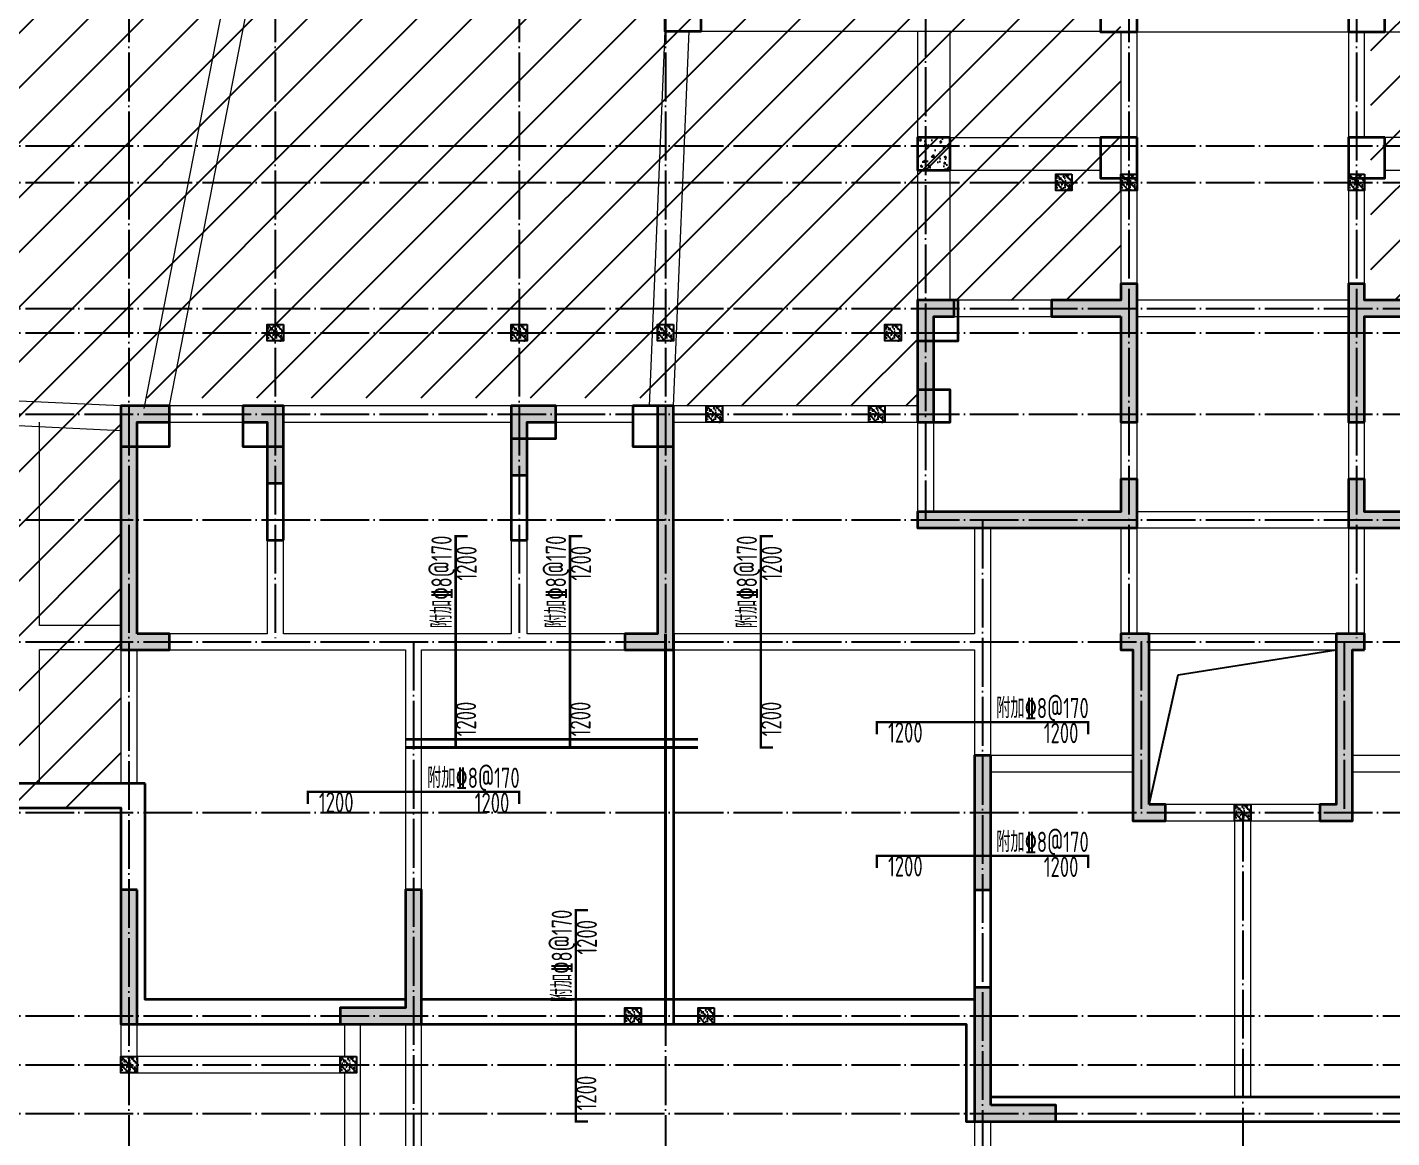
# Model space of a CAD drawing. Extents: x 393367 to 3005760, y 4998 to 826018.
# Drawn here: x 2491561 to 2508343, y 564179 to 577834 of the extents above; entities that cross this region are included whole.
import ezdxf
from ezdxf.enums import TextEntityAlignment as Align

# ---------------------------------------------------------------- set-up
doc = ezdxf.new("R2010")
doc.units = 0
doc.header["$LTSCALE"] = 1000
for name, pattern in [('DASH', [0.35, 0.25, -0.1]), ('DOTE', [2.42, 2, -0.2, 0.02, -0.2]), ('虚线', [500, 300, -200])]:
    doc.linetypes.add(name, pattern=pattern)
for name, color, linetype in [('BEAM_CONT', 4, 'CONTINUOUS'), ('COLU', 7, 'CONTINUOUS'), ('COLU_HATCH', 251, 'CONTINUOUS'), ('DOTE', 8, 'DOTE'), ('S-填充', 251, 'CONTINUOUS'), ('S-板负筋', 13, 'CONTINUOUS'), ('S-板负筋文字', 4, 'CONTINUOUS'), ('S-板负筋标注', 7, 'CONTINUOUS'), ('S-构造柱', 212, 'CONTINUOUS'), ('S-洞口边线', 7, 'CONTINUOUS'), ('S-砼墙', 150, 'CONTINUOUS'), ('S-砼墙填充', 251, 'CONTINUOUS'), ('板面附加钢筋', 4, 'CONTINUOUS')]:
    doc.layers.add(name, color=color, linetype=linetype)
doc.layers.add('砼梁虚线', color=4, linetype='虚线', lineweight=18)
doc.styles.add('TSSD_Rein', font='Tssdeng.shx', dxfattribs={"width": 0.7, "bigfont": 'hztxt.shx'})
pattern_1 = [(320, (2338521.21, 3843650.44), (-9.4128202, -107.5890274), [11.25, -123.75]), (265, (2338521.21, 3843650.44), (112.82882, 20.8127), [9, -99]), (10.4514, (2338520.42, 3843641.48), (103.4159313, -86.7764073), [9.5610285, -105.1713168]), (316.1842, (2338551.21, 3843650.44), (-24.827852, -160.0861573), [16.875, -185.625]), (6.6356, (2338549.14, 3843637.1), (146.117681, -140.199406), [14.341543, -157.75695]), (261.1842, (2338551.21, 3843650.44), (146.11779, -140.199292), [13.5, -148.5]), (291, (2338543.71, 3843635.44), (-60.3928336, -89.5360578), [11.25, -123.75]), (236, (2338543.71, 3843635.44), (108.7725068, -36.4972998), [9, -99]), (341.4514, (2338538.68, 3843627.98), (48.3795745, -126.0333943), [9.5610285, -105.1713168]), (307.5, (2338521.21, 3843650.444), (49.93407807, -1.8239783), [0, -97.8, 0, -100.5, 0, -99.375]), (277.5, (2338521.21, 3843650.444), (59.1617568, -39.4604306), [0, -57.3, 0, -95.55, 0, -37.875]), (237.5, (2338521.21, 3843683.894), (-3.38323076, -80.07336543), [0, -37.5, 0, -117, 0, -155.25]), (227.5, (2338521.21, 3843698.894), (15.0157473, -87.4779254), [0, -48.75, 0, -77.7, 0, -110.25]), (315, (2338521.21, 3843650.444), (53.0330086, 53.0330086), [])]
pattern_2 = [(320, (2341221.21, 3843650.44), (-9.4128202, -107.5890274), [11.25, -123.75]), (265, (2341221.21, 3843650.44), (112.82882, 20.8127), [9, -99]), (10.4514, (2341220.42, 3843641.48), (103.4159313, -86.7764073), [9.5610285, -105.1713168]), (316.1842, (2341251.21, 3843650.44), (-24.827852, -160.0861573), [16.875, -185.625]), (6.6356, (2341249.14, 3843637.1), (146.117681, -140.199406), [14.341543, -157.75695]), (261.1842, (2341251.21, 3843650.44), (146.11779, -140.199292), [13.5, -148.5]), (291, (2341243.71, 3843635.44), (-60.3928336, -89.5360578), [11.25, -123.75]), (236, (2341243.71, 3843635.44), (108.7725068, -36.4972998), [9, -99]), (341.4514, (2341238.68, 3843627.98), (48.3795745, -126.0333943), [9.5610285, -105.1713168]), (307.5, (2341221.21, 3843650.444), (49.93407807, -1.8239783), [0, -97.8, 0, -100.5, 0, -99.375]), (277.5, (2341221.21, 3843650.444), (59.1617568, -39.4604306), [0, -57.3, 0, -95.55, 0, -37.875]), (237.5, (2341221.21, 3843683.894), (-3.38323076, -80.07336543), [0, -37.5, 0, -117, 0, -155.25]), (227.5, (2341221.21, 3843698.894), (15.0157473, -87.4779254), [0, -48.75, 0, -77.7, 0, -110.25]), (315, (2341221.21, 3843650.444), (53.0330086, 53.0330086), [])]
pattern_3 = [(320, (2345621.21, 3844250.44), (-9.4128202, -107.5890274), [11.25, -123.75]), (265, (2345621.21, 3844250.44), (112.82882, 20.8127), [9, -99]), (10.4514, (2345620.42, 3844241.48), (103.4159313, -86.7764073), [9.5610285, -105.1713168]), (316.1842, (2345651.21, 3844250.44), (-24.827852, -160.0861573), [16.875, -185.625]), (6.6356, (2345649.14, 3844237.1), (146.117681, -140.199406), [14.341543, -157.75695]), (261.1842, (2345651.21, 3844250.44), (146.11779, -140.199292), [13.5, -148.5]), (291, (2345643.71, 3844235.44), (-60.3928336, -89.5360578), [11.25, -123.75]), (236, (2345643.71, 3844235.44), (108.7725068, -36.4972998), [9, -99]), (341.4514, (2345638.68, 3844227.98), (48.3795745, -126.0333943), [9.5610285, -105.1713168]), (307.5, (2345621.21, 3844250.444), (49.93407807, -1.8239783), [0, -97.8, 0, -100.5, 0, -99.375]), (277.5, (2345621.21, 3844250.444), (59.1617568, -39.4604306), [0, -57.3, 0, -95.55, 0, -37.875]), (237.5, (2345621.21, 3844283.894), (-3.38323076, -80.07336543), [0, -37.5, 0, -117, 0, -155.25]), (227.5, (2345621.21, 3844298.894), (15.0157473, -87.4779254), [0, -48.75, 0, -77.7, 0, -110.25]), (315, (2345621.21, 3844250.444), (53.0330086, 53.0330086), [])]
pattern_4 = [(320, (2344721.21, 3844250.45), (-9.4128202, -107.5890274), [11.25, -123.75]), (265, (2344721.21, 3844250.45), (112.82882, 20.8127), [9, -99]), (10.4514, (2344720.42, 3844241.48), (103.4159313, -86.7764073), [9.5610285, -105.1713168]), (316.1842, (2344751.21, 3844250.45), (-24.827852, -160.0861573), [16.875, -185.625]), (6.6356, (2344749.14, 3844237.1), (146.117681, -140.199406), [14.341543, -157.75695]), (261.1842, (2344751.21, 3844250.45), (146.11779, -140.199292), [13.5, -148.5]), (291, (2344743.71, 3844235.45), (-60.3928336, -89.5360578), [11.25, -123.75]), (236, (2344743.71, 3844235.45), (108.7725068, -36.4972998), [9, -99]), (341.4514, (2344738.68, 3844227.99), (48.3795745, -126.0333943), [9.5610285, -105.1713168]), (307.5, (2344721.21, 3844250.448), (49.93407807, -1.8239783), [0, -97.8, 0, -100.5, 0, -99.375]), (277.5, (2344721.21, 3844250.45), (59.1617568, -39.4604306), [0, -57.3, 0, -95.55, 0, -37.875]), (237.5, (2344721.21, 3844283.898), (-3.38323076, -80.07336543), [0, -37.5, 0, -117, 0, -155.25]), (227.5, (2344721.21, 3844298.9), (15.0157473, -87.4779254), [0, -48.75, 0, -77.7, 0, -110.25]), (315, (2344721.21, 3844250.45), (53.0330086, 53.0330086), [])]
pattern_5 = [(320, (2352221.305, 3846750.44), (-9.4128202, -107.5890274), [11.25, -123.75]), (265, (2352221.3, 3846750.44), (112.82882, 20.8127), [9, -99]), (10.4514, (2352220.52, 3846741.48), (103.4159313, -86.7764073), [9.5610285, -105.1713168]), (316.1842, (2352251.3, 3846750.44), (-24.827852, -160.0861573), [16.875, -185.625]), (6.6356, (2352249.24, 3846737.1), (146.117681, -140.199406), [14.341543, -157.75695]), (261.1842, (2352251.3, 3846750.44), (146.11779, -140.199292), [13.5, -148.5]), (291, (2352243.805, 3846735.44), (-60.3928336, -89.5360578), [11.25, -123.75]), (236, (2352243.8, 3846735.44), (108.7725068, -36.4972998), [9, -99]), (341.4514, (2352238.77, 3846727.98), (48.3795745, -126.0333943), [9.5610285, -105.1713168]), (307.5, (2352221.305, 3846750.444), (49.93407807, -1.8239783), [0, -97.8, 0, -100.5, 0, -99.375]), (277.5, (2352221.305, 3846750.444), (59.1617568, -39.4604306), [0, -57.3, 0, -95.55, 0, -37.875]), (237.5, (2352221.305, 3846783.894), (-3.38323076, -80.07336543), [0, -37.5, 0, -117, 0, -155.25]), (227.5, (2352221.305, 3846798.894), (15.0157473, -87.4779254), [0, -48.75, 0, -77.7, 0, -110.25]), (315, (2352221.305, 3846750.444), (53.0330086, 53.0330086), [])]
pattern_6 = [(320, (2340321.21, 3852650.44), (-9.4128202, -107.5890274), [11.25, -123.75]), (265, (2340321.21, 3852650.44), (112.82882, 20.8127), [9, -99]), (10.4514, (2340320.42, 3852641.47), (103.4159313, -86.7764073), [9.5610285, -105.1713168]), (316.1842, (2340351.21, 3852650.44), (-24.827852, -160.0861573), [16.875, -185.625]), (6.6356, (2340349.14, 3852637.1), (146.117681, -140.199406), [14.341543, -157.75695]), (261.1842, (2340351.21, 3852650.44), (146.11779, -140.199292), [13.5, -148.5]), (291, (2340343.71, 3852635.44), (-60.3928336, -89.5360578), [11.25, -123.75]), (236, (2340343.71, 3852635.44), (108.7725068, -36.4972998), [9, -99]), (341.4514, (2340338.68, 3852627.98), (48.3795745, -126.0333943), [9.5610285, -105.1713168]), (307.5, (2340321.21, 3852650.44), (49.93407807, -1.8239783), [0, -97.8, 0, -100.5, 0, -99.375]), (277.5, (2340321.21, 3852650.44), (59.1617568, -39.4604306), [0, -57.3, 0, -95.55, 0, -37.875]), (237.5, (2340321.21, 3852683.89), (-3.38323076, -80.07336543), [0, -37.5, 0, -117, 0, -155.25]), (227.5, (2340321.21, 3852698.89), (15.0157473, -87.4779254), [0, -48.75, 0, -77.7, 0, -110.25]), (315, (2340321.21, 3852650.44), (53.0330086, 53.0330086), [])]
pattern_7 = [(320, (2343321.21, 3852650.44), (-9.4128202, -107.5890274), [11.25, -123.75]), (265, (2343321.21, 3852650.44), (112.82882, 20.8127), [9, -99]), (10.4514, (2343320.42, 3852641.47), (103.4159313, -86.7764073), [9.5610285, -105.1713168]), (316.1842, (2343351.21, 3852650.44), (-24.827852, -160.0861573), [16.875, -185.625]), (6.6356, (2343349.14, 3852637.1), (146.117681, -140.199406), [14.341543, -157.75695]), (261.1842, (2343351.21, 3852650.44), (146.11779, -140.199292), [13.5, -148.5]), (291, (2343343.71, 3852635.44), (-60.3928336, -89.5360578), [11.25, -123.75]), (236, (2343343.71, 3852635.44), (108.7725068, -36.4972998), [9, -99]), (341.4514, (2343338.68, 3852627.98), (48.3795745, -126.0333943), [9.5610285, -105.1713168]), (307.5, (2343321.21, 3852650.44), (49.93407807, -1.8239783), [0, -97.8, 0, -100.5, 0, -99.375]), (277.5, (2343321.21, 3852650.44), (59.1617568, -39.4604306), [0, -57.3, 0, -95.55, 0, -37.875]), (237.5, (2343321.21, 3852683.89), (-3.38323076, -80.07336543), [0, -37.5, 0, -117, 0, -155.25]), (227.5, (2343321.21, 3852698.89), (15.0157473, -87.4779254), [0, -48.75, 0, -77.7, 0, -110.25]), (315, (2343321.21, 3852650.44), (53.0330086, 53.0330086), [])]
pattern_8 = [(320, (2345121.21, 3852650.44), (-9.4128202, -107.5890274), [11.25, -123.75]), (265, (2345121.21, 3852650.44), (112.82882, 20.8127), [9, -99]), (10.4514, (2345120.42, 3852641.48), (103.4159313, -86.7764073), [9.5610285, -105.1713168]), (316.1842, (2345151.21, 3852650.44), (-24.827852, -160.0861573), [16.875, -185.625]), (6.6356, (2345149.14, 3852637.1), (146.117681, -140.199406), [14.341543, -157.75695]), (261.1842, (2345151.21, 3852650.44), (146.11779, -140.199292), [13.5, -148.5]), (291, (2345143.71, 3852635.44), (-60.3928336, -89.5360578), [11.25, -123.75]), (236, (2345143.71, 3852635.44), (108.7725068, -36.4972998), [9, -99]), (341.4514, (2345138.68, 3852627.98), (48.3795745, -126.0333943), [9.5610285, -105.1713168]), (307.5, (2345121.21, 3852650.444), (49.93407807, -1.8239783), [0, -97.8, 0, -100.5, 0, -99.375]), (277.5, (2345121.21, 3852650.444), (59.1617568, -39.4604306), [0, -57.3, 0, -95.55, 0, -37.875]), (237.5, (2345121.21, 3852683.894), (-3.38323076, -80.07336543), [0, -37.5, 0, -117, 0, -155.25]), (227.5, (2345121.21, 3852698.894), (15.0157473, -87.4779254), [0, -48.75, 0, -77.7, 0, -110.25]), (315, (2345121.21, 3852650.444), (53.0330086, 53.0330086), [])]
pattern_9 = [(320, (2347921.21, 3852650.44), (-9.4128202, -107.5890274), [11.25, -123.75]), (265, (2347921.21, 3852650.44), (112.82882, 20.8127), [9, -99]), (10.4514, (2347920.42, 3852641.48), (103.4159313, -86.7764073), [9.5610285, -105.1713168]), (316.1842, (2347951.21, 3852650.44), (-24.827852, -160.0861573), [16.875, -185.625]), (6.6356, (2347949.14, 3852637.1), (146.117681, -140.199406), [14.341543, -157.75695]), (261.1842, (2347951.21, 3852650.44), (146.11779, -140.199292), [13.5, -148.5]), (291, (2347943.71, 3852635.44), (-60.3928336, -89.5360578), [11.25, -123.75]), (236, (2347943.71, 3852635.44), (108.7725068, -36.4972998), [9, -99]), (341.4514, (2347938.68, 3852627.98), (48.3795745, -126.0333943), [9.5610285, -105.1713168]), (307.5, (2347921.21, 3852650.444), (49.93407807, -1.8239783), [0, -97.8, 0, -100.5, 0, -99.375]), (277.5, (2347921.21, 3852650.444), (59.1617568, -39.4604306), [0, -57.3, 0, -95.55, 0, -37.875]), (237.5, (2347921.21, 3852683.894), (-3.38323076, -80.07336543), [0, -37.5, 0, -117, 0, -155.25]), (227.5, (2347921.21, 3852698.894), (15.0157473, -87.4779254), [0, -48.75, 0, -77.7, 0, -110.25]), (315, (2347921.21, 3852650.444), (53.0330086, 53.0330086), [])]
pattern_10 = [(320, (2347721.21, 3851650.45), (-9.4128202, -107.5890274), [11.25, -123.75]), (265, (2347721.21, 3851650.45), (112.82882, 20.8127), [9, -99]), (10.4514, (2347720.42, 3851641.48), (103.4159313, -86.7764073), [9.5610285, -105.1713168]), (316.1842, (2347751.21, 3851650.45), (-24.827852, -160.0861573), [16.875, -185.625]), (6.6356, (2347749.14, 3851637.1), (146.117681, -140.199406), [14.341543, -157.75695]), (261.1842, (2347751.21, 3851650.45), (146.11779, -140.199292), [13.5, -148.5]), (291, (2347743.71, 3851635.45), (-60.3928336, -89.5360578), [11.25, -123.75]), (236, (2347743.71, 3851635.45), (108.7725068, -36.4972998), [9, -99]), (341.4514, (2347738.68, 3851627.99), (48.3795745, -126.0333943), [9.5610285, -105.1713168]), (307.5, (2347721.21, 3851650.448), (49.93407807, -1.8239783), [0, -97.8, 0, -100.5, 0, -99.375]), (277.5, (2347721.21, 3851650.45), (59.1617568, -39.4604306), [0, -57.3, 0, -95.55, 0, -37.875]), (237.5, (2347721.21, 3851683.898), (-3.38323076, -80.07336543), [0, -37.5, 0, -117, 0, -155.25]), (227.5, (2347721.21, 3851698.9), (15.0157473, -87.4779254), [0, -48.75, 0, -77.7, 0, -110.25]), (315, (2347721.21, 3851650.45), (53.0330086, 53.0330086), [])]
pattern_11 = [(320, (2345721.21, 3851650.45), (-9.4128202, -107.5890274), [11.25, -123.75]), (265, (2345721.21, 3851650.45), (112.82882, 20.8127), [9, -99]), (10.4514, (2345720.42, 3851641.48), (103.4159313, -86.7764073), [9.5610285, -105.1713168]), (316.1842, (2345751.21, 3851650.45), (-24.827852, -160.0861573), [16.875, -185.625]), (6.6356, (2345749.14, 3851637.1), (146.117681, -140.199406), [14.341543, -157.75695]), (261.1842, (2345751.21, 3851650.45), (146.11779, -140.199292), [13.5, -148.5]), (291, (2345743.71, 3851635.45), (-60.3928336, -89.5360578), [11.25, -123.75]), (236, (2345743.71, 3851635.45), (108.7725068, -36.4972998), [9, -99]), (341.4514, (2345738.68, 3851627.99), (48.3795745, -126.0333943), [9.5610285, -105.1713168]), (307.5, (2345721.21, 3851650.448), (49.93407807, -1.8239783), [0, -97.8, 0, -100.5, 0, -99.375]), (277.5, (2345721.21, 3851650.45), (59.1617568, -39.4604306), [0, -57.3, 0, -95.55, 0, -37.875]), (237.5, (2345721.21, 3851683.898), (-3.38323076, -80.07336543), [0, -37.5, 0, -117, 0, -155.25]), (227.5, (2345721.21, 3851698.9), (15.0157473, -87.4779254), [0, -48.75, 0, -77.7, 0, -110.25]), (315, (2345721.21, 3851650.45), (53.0330086, 53.0330086), [])]
pattern_12 = [(320, (2350021.305, 3854500.46), (-9.4128202, -107.5890274), [11.25, -123.75]), (265, (2350021.3, 3854500.46), (112.82882, 20.8127), [9, -99]), (10.4514, (2350020.52, 3854491.49), (103.4159313, -86.7764073), [9.5610285, -105.1713168]), (316.1842, (2350051.3, 3854500.46), (-24.827852, -160.0861573), [16.875, -185.625]), (6.6356, (2350049.24, 3854487.12), (146.117681, -140.199406), [14.341543, -157.75695]), (261.1842, (2350051.3, 3854500.46), (146.11779, -140.199292), [13.5, -148.5]), (291, (2350043.805, 3854485.46), (-60.3928336, -89.5360578), [11.25, -123.75]), (236, (2350043.8, 3854485.46), (108.7725068, -36.4972998), [9, -99]), (341.4514, (2350038.77, 3854478), (48.3795745, -126.0333943), [9.5610285, -105.1713168]), (307.5, (2350021.305, 3854500.456), (49.93407807, -1.8239783), [0, -97.8, 0, -100.5, 0, -99.375]), (277.5, (2350021.305, 3854500.456), (59.1617568, -39.4604306), [0, -57.3, 0, -95.55, 0, -37.875]), (237.5, (2350021.305, 3854533.906), (-3.38323076, -80.07336543), [0, -37.5, 0, -117, 0, -155.25]), (227.5, (2350021.305, 3854548.906), (15.0157473, -87.4779254), [0, -48.75, 0, -77.7, 0, -110.25]), (315, (2350021.305, 3854500.46), (53.0330086, 53.0330086), [])]
pattern_13 = [(320, (2350821.305, 3854500.46), (-9.4128202, -107.5890274), [11.25, -123.75]), (265, (2350821.3, 3854500.46), (112.82882, 20.8127), [9, -99]), (10.4514, (2350820.52, 3854491.49), (103.4159313, -86.7764073), [9.5610285, -105.1713168]), (316.1842, (2350851.3, 3854500.46), (-24.827852, -160.0861573), [16.875, -185.625]), (6.6356, (2350849.24, 3854487.12), (146.117681, -140.199406), [14.341543, -157.75695]), (261.1842, (2350851.3, 3854500.46), (146.11779, -140.199292), [13.5, -148.5]), (291, (2350843.805, 3854485.46), (-60.3928336, -89.5360578), [11.25, -123.75]), (236, (2350843.8, 3854485.46), (108.7725068, -36.4972998), [9, -99]), (341.4514, (2350838.77, 3854478), (48.3795745, -126.0333943), [9.5610285, -105.1713168]), (307.5, (2350821.305, 3854500.456), (49.93407807, -1.8239783), [0, -97.8, 0, -100.5, 0, -99.375]), (277.5, (2350821.305, 3854500.456), (59.1617568, -39.4604306), [0, -57.3, 0, -95.55, 0, -37.875]), (237.5, (2350821.305, 3854533.906), (-3.38323076, -80.07336543), [0, -37.5, 0, -117, 0, -155.25]), (227.5, (2350821.305, 3854548.906), (15.0157473, -87.4779254), [0, -48.75, 0, -77.7, 0, -110.25]), (315, (2350821.305, 3854500.46), (53.0330086, 53.0330086), [])]
pattern_14 = [(320, (2353621.305, 3854500.46), (-9.4128202, -107.5890274), [11.25, -123.75]), (265, (2353621.3, 3854500.46), (112.82882, 20.8127), [9, -99]), (10.4514, (2353620.52, 3854491.49), (103.4159313, -86.7764073), [9.5610285, -105.1713168]), (316.1842, (2353651.3, 3854500.46), (-24.827852, -160.0861573), [16.875, -185.625]), (6.6356, (2353649.24, 3854487.12), (146.117681, -140.199406), [14.341543, -157.75695]), (261.1842, (2353651.3, 3854500.46), (146.11779, -140.199292), [13.5, -148.5]), (291, (2353643.805, 3854485.46), (-60.3928336, -89.5360578), [11.25, -123.75]), (236, (2353643.8, 3854485.46), (108.7725068, -36.4972998), [9, -99]), (341.4514, (2353638.77, 3854478), (48.3795745, -126.0333943), [9.5610285, -105.1713168]), (307.5, (2353621.305, 3854500.456), (49.93407807, -1.8239783), [0, -97.8, 0, -100.5, 0, -99.375]), (277.5, (2353621.305, 3854500.456), (59.1617568, -39.4604306), [0, -57.3, 0, -95.55, 0, -37.875]), (237.5, (2353621.305, 3854533.906), (-3.38323076, -80.07336543), [0, -37.5, 0, -117, 0, -155.25]), (227.5, (2353621.305, 3854548.906), (15.0157473, -87.4779254), [0, -48.75, 0, -77.7, 0, -110.25]), (315, (2353621.305, 3854500.46), (53.0330086, 53.0330086), [])]

# ---------------------------------------------------------------- blocks, each defined once
blk = doc.blocks.new('A$C36D82429')
at = {"layer": 'COLU_HATCH'}
h = blk.add_hatch(dxfattribs=at)
h.set_pattern_fill('ARMORED', color=40, scale=35, style=0)
h.set_pattern_definition([(50, (-2413348.44, -676575.43), (251.041064, -21.963247), [26.25, -288.75]), (355, (-2413348.44, -676575.43), (-48.562967, 263.267247), [21, -231]), (100.4514, (-2413327.52, -676577.26), (202.478284, 241.30384), [22.309066, -245.39974]), (46.1842, (-2413348.44, -676505.43), (373.534367, -57.931655), [39.375, -433.125]), (96.6356, (-2413317.3, -676510.26), (327.131947, 340.941255), [33.4636, -368.09955]), (351.1842, (-2413348.44, -676505.43), (327.13168, 340.94151), [31.5, -346.5]), (21, (-2413313.44, -676522.93), (208.917468, -140.916612), [26.25, -288.75]), (326, (-2413313.44, -676522.93), (85.160366, 253.802516), [21, -231]), (71.4514, (-2413296.03, -676534.67), (294.07792, 112.885674), [22.309067, -245.39974]), (37.5, (-2413348.44, -676575.43), (4.2559494, 116.512849), [0, -228.2, 0, -234.5, 0, -231.875]), (7.5, (-2413348.44, -676575.43), (92.074338, 138.044099), [0, -133.7, 0, -222.95, 0, -88.375]), (327.5, (-2413426.49, -676575.43), (186.8378527, -7.894205), [0, -87.5, 0, -273, 0, -362.25]), (317.5, (-2413461.5, -676575.43), (204.115159, 35.036744), [0, -113.75, 0, -181.3, 0, -257.25]), (45, (-2413348.44, -676575.43), (-123.743687, 123.743687), [])])
h.paths.add_polyline_path([(12559, 12700), (12159, 12700), (12159, 12300), (12559, 12300)])
at = {"layer": 'S-填充', "linetype": 'ByBlock'}
h = blk.add_hatch(dxfattribs=at)
h.set_pattern_fill('ANSI31', color=8, scale=150, style=0)
h.set_pattern_definition([(45, (-2360954.8, -642363.44), (-336.759605, 336.759605), [])])
h.paths.add_polyline_path([(17734, 10700), (20159, 10700), (20159, 9500), (36559, 9500), (36559, 9400), (39559, 9400), (39559, 10700), (42059, 10700), (42059, 14100), (45059, 14100), (45059, 10700), (47609, 10700), (47609, 9500), (58490, 9500), (58490, 13066), (58270, 13136), (58710, 13256), (58490, 13326), (58490, 17193), (29515, 17193), (29445, 16973), (29325, 17413), (29255, 17193), (280, 17193), (280, 10955), (500, 10885), (60, 10765), (280, 10695), (280, 4457), (2359, 4457), (2359, 9500), (9159, 9500), (9159, 9400), (12159, 9400), (12159, 10700), (14659, 10700), (14659, 14500), (14984, 14500), (14984, 14200), (17734, 14200)])
at = {"layer": 'S-砼墙填充'}
for points in [[(14659, 10500), (14659, 9200), (14859, 9200), (14859, 10900), (14659, 10900), (14659, 10700), (13809, 10700), (13809, 10500)], [(17659, 9200), (17659, 10500), (18509, 10500), (18509, 10700), (17659, 10700), (17659, 10900), (17459, 10900), (17459, 9200)], [(12359, 9200), (12359, 10500), (12609, 10500), (12609, 10700), (12159, 10700), (12159, 9200)], [(2559, 6600), (2559, 9200), (2959, 9200), (2959, 9400), (2359, 9400), (2359, 6400), (2959, 6400), (2959, 6600)], [(4359, 8450), (4359, 9400), (3859, 9400), (3859, 9200), (4159, 9200), (4159, 8450)], [(7359, 8550), (7359, 9200), (7709, 9200), (7709, 9400), (7159, 9400), (7159, 8550)], [(9159, 6400), (9159, 9400), (8959, 9400), (8959, 6600), (8559, 6600), (8559, 6400)], [(14859, 7900), (14859, 8500), (14659, 8500), (14659, 8100), (12159, 8100), (12159, 7900)], [(20159, 7900), (20159, 8100), (17659, 8100), (17659, 8500), (17459, 8500), (17459, 7900)], [(15009, 4500), (15009, 6600), (14659, 6600), (14659, 6400), (14809, 6400), (14809, 4300), (15209, 4300), (15209, 4500)], [(17659, 6400), (17659, 6600), (17309, 6600), (17309, 4500), (17109, 4500), (17109, 4300), (17509, 4300), (17509, 6400)], [(13059, 3450), (13059, 5100), (12859, 5100), (12859, 3450)], [(2559, 3450), (2359, 3450), (2359, 1800), (2559, 1800)], [(6059, 1800), (6059, 3450), (5859, 3450), (5859, 2000), (5059, 2000), (5059, 1800)], [(13059, 800), (13059, 2250), (12859, 2250), (12859, 600), (13859, 600), (13859, 800)]]:
    blk.add_hatch(color=142, dxfattribs=at).paths.add_polyline_path(points)
at = {"layer": 'BEAM_CONT', "lineweight": 18}
for p, q in [((15009, 6400), (17309, 6400)), ((16159, 4500), (15209, 4500)), ((17109, 4500), (16159, 4500)), ((2359, 1800), (2359, 1200)), ((2359, 1200), (5109, 1200)), ((5109, 1200), (5109, 0))]:
    blk.add_line(p, q, dxfattribs=at)
at = {"layer": 'COLU', "lineweight": 35}
for points in [[(9499, 14507), (9049, 14507), (9049, 14007), (9499, 14007)], [(14859, 14500), (14409, 14500), (14409, 14000), (14859, 14000)], [(17909, 14500), (17459, 14500), (17459, 14000), (17909, 14000)], [(12559, 12700), (12159, 12700), (12159, 12300), (12559, 12300)], [(12559, 12700), (12159, 12700), (12159, 12300), (12559, 12300)], [(14859, 12700), (14409, 12700), (14409, 12200), (14859, 12200)], [(17909, 12700), (17459, 12700), (17459, 12200), (17909, 12200)], [(12159, 10200), (12659, 10200), (12659, 10700), (12159, 10700)], [(12159, 9200), (12559, 9200), (12559, 9600), (12159, 9600)], [(2959, 9400), (2359, 9400), (2359, 8900), (2959, 8900)], [(4359, 9400), (3859, 9400), (3859, 8900), (4359, 8900)], [(7709, 9400), (7159, 9400), (7159, 9000), (7709, 9000)], [(9159, 9400), (8659, 9400), (8659, 8900), (9159, 8900)]]:
    blk.add_lwpolyline(points, close=True, dxfattribs=at)
at = {"layer": 'S-砼墙', "color": 150, "lineweight": 35}
for points in [[(14659, 10500), (14659, 9200), (14859, 9200), (14859, 10900), (14659, 10900), (14659, 10700), (13809, 10700), (13809, 10500)], [(17659, 9200), (17659, 10500), (18509, 10500), (18509, 10700), (17659, 10700), (17659, 10900), (17459, 10900), (17459, 9200)], [(12359, 9200), (12359, 10500), (12609, 10500), (12609, 10700), (12159, 10700), (12159, 9200)], [(2559, 6600), (2559, 9200), (2959, 9200), (2959, 9400), (2359, 9400), (2359, 6400), (2959, 6400), (2959, 6600)], [(4359, 8450), (4359, 9400), (3859, 9400), (3859, 9200), (4159, 9200), (4159, 8450)], [(7359, 8550), (7359, 9200), (7709, 9200), (7709, 9400), (7159, 9400), (7159, 8550)], [(9159, 6400), (9159, 9400), (8959, 9400), (8959, 6600), (8559, 6600), (8559, 6400)], [(14859, 7900), (14859, 8500), (14659, 8500), (14659, 8100), (12159, 8100), (12159, 7900)], [(20159, 7900), (20159, 8100), (17659, 8100), (17659, 8500), (17459, 8500), (17459, 7900)], [(15009, 4500), (15009, 6600), (14659, 6600), (14659, 6400), (14809, 6400), (14809, 4300), (15209, 4300), (15209, 4500)], [(17659, 6400), (17659, 6600), (17309, 6600), (17309, 4500), (17109, 4500), (17109, 4300), (17509, 4300), (17509, 6400)], [(13059, 3450), (13059, 5100), (12859, 5100), (12859, 3450)], [(2559, 3450), (2359, 3450), (2359, 1800), (2559, 1800)], [(6059, 1800), (6059, 3450), (5859, 3450), (5859, 2000), (5059, 2000), (5059, 1800)], [(13059, 800), (13059, 2250), (12859, 2250), (12859, 600), (13859, 600), (13859, 800)]]:
    blk.add_lwpolyline(points, close=True, dxfattribs=at)
at = {"layer": 'S-砼墙', "color": 40, "lineweight": 35}
for points in [[(4359, 7750), (4359, 9400), (3859, 9400), (3859, 9200), (4159, 9200), (4159, 7750), (4359, 7750)], [(280, 4457), (2359, 4457), (2359, 1800), (12759, 1800), (12759, 600), (19559, 600), (19559, 1800), (40159, 1800), (40159, 600), (46959, 600), (46959, 1800), (57359, 1800), (57359, 9200), (58490, 9200)], [(2659, 4757), (280, 4757)]]:
    blk.add_lwpolyline(points, dxfattribs=at)
blk.add_lwpolyline([(7359, 7750), (7359, 9200), (7709, 9200), (7709, 9400), (7159, 9400), (7159, 7750)], close=True, dxfattribs=at)
blk.add_lwpolyline([(19259, 900), (13059, 900), (13059, 900), (13059, 900), (13059, 5100), (12859, 5100), (12859, 2100), (6059, 2100), (6059, 3450), (5859, 3450), (5859, 2100), (2659, 2100), (2659, 4757, 43064.715115)], format="xyb", dxfattribs=at)
at = {"layer": '砼梁虚线', "lineweight": 18}
for p, q in [((3609, 14304), (2644, 9370)), ((2959, 9400), (3918, 14307)), ((9049, 14007), (8858, 9400)), ((9159, 9400), (9349, 14007)), ((9499, 14007), (14409, 14007)), ((12159, 14007), (12159, 10700)), ((12559, 10700), (12559, 14007)), ((14659, 14000), (14659, 10900)), ((14859, 10900), (14859, 14000)), ((14859, 14000), (17584, 14000)), ((17459, 14000), (17459, 12700)), ((17659, 12700), (17659, 14000)), ((17784, 14000), (20159, 14000)), ((12559, 12700), (14409, 12700)), ((40959, 12700), (17909, 12700)), ((12559, 12300), (14409, 12300)), ((17459, 12400), (17459, 10900)), ((17909, 12300), (40959, 12300)), ((17659, 10900), (17659, 12200)), ((13809, 10700), (12609, 10700)), ((17459, 10700), (14859, 10700)), ((12609, 10500), (13809, 10500)), ((14859, 10500), (17459, 10500)), ((2359, 9400), (280, 9500)), ((3859, 9400), (2959, 9400)), ((7159, 9400), (4359, 9400)), ((8859, 9400), (7709, 9400)), ((12159, 9400), (9159, 9400)), ((14659, 9250), (14659, 8500)), ((14859, 8500), (14859, 9250)), ((17459, 9250), (17459, 8500)), ((17659, 8500), (17659, 9250)), ((280, 9200), (2359, 9100)), ((1359, 6700), (1359, 9200)), ((2959, 9200), (3859, 9200)), ((4359, 9200), (7159, 9200)), ((7709, 9200), (8659, 9200)), ((9159, 9200), (12159, 9200)), ((12159, 9200), (12159, 8100)), ((12359, 8100), (12359, 9200)), ((17459, 8100), (14859, 8100)), ((12859, 7900), (12859, 6600)), ((13059, 6500), (13059, 7900)), ((14659, 7900), (14659, 6600)), ((14859, 6600), (14859, 7900)), ((14859, 7900), (17459, 7900)), ((17459, 7900), (17459, 6600)), ((17659, 6500), (17659, 7900)), ((4159, 7750), (4159, 6600)), ((4359, 6600), (4359, 7750)), ((7159, 7750), (7159, 6600)), ((7359, 6600), (7359, 7750)), ((2359, 6700), (1359, 6700)), ((4159, 6600), (2959, 6600)), ((5959, 6600), (4359, 6600)), ((7159, 6600), (5959, 6600)), ((8559, 6600), (7359, 6600)), ((12859, 6600), (9159, 6600)), ((17309, 6600), (15009, 6600)), ((1359, 4757), (1359, 6400)), ((2359, 6400), (1359, 6400)), ((2359, 6400), (2359, 4757)), ((2559, 4757), (2559, 6400)), ((2959, 6400), (4259, 6400)), ((4259, 6400), (5859, 6400)), ((5859, 6400), (5859, 3450)), ((6059, 3450), (6059, 6400)), ((6059, 6400), (7259, 6400)), ((7259, 6400), (8559, 6400)), ((9159, 6400), (12859, 6400)), ((12859, 6400), (12859, 5000)), ((13059, 5100), (13059, 6500)), ((14809, 5100), (13059, 5100)), ((19259, 5100), (17509, 5100)), ((13059, 4900), (14809, 4900)), ((17509, 4900), (19259, 4900)), ((15209, 4300), (16059, 4300)), ((16059, 4300), (16059, 900)), ((16259, 900), (16259, 4300)), ((16259, 4300), (17109, 4300)), ((2559, 1400), (2559, 1800)), ((5109, 1800), (5109, 1400)), ((5309, 1300), (5309, 1800)), ((5859, 1800), (5859, 200)), ((6059, 200), (6059, 1800)), ((5109, 1400), (2559, 1400)), ((5309, 200), (5309, 1300)), ((12859, 600), (12859, 200)), ((13059, 200), (13059, 600))]:
    blk.add_line(p, q, dxfattribs=at)

msp = doc.modelspace()

# ---------------------------------------------------------------- hatches: boundary and pattern name
at = {"layer": 'S-构造柱'}
h = msp.add_hatch(dxfattribs=at)
h.set_pattern_fill('ARMORED', color=256, scale=15, angle=-90, style=0)
h.set_pattern_definition(pattern_12)
h.paths.add_polyline_path([(2504410.71354, 576027.00254), (2504410.71354, 575827.00254), (2504210.71387, 575827.00254), (2504210.71387, 576027.00254)])
h = msp.add_hatch(dxfattribs=at)
h.set_pattern_fill('ARMORED', color=256, scale=15, angle=-90, style=0)
h.set_pattern_definition(pattern_12)
h.paths.add_polyline_path([(2504410.71354, 576027.00254), (2504410.71354, 575827.00254), (2504210.71387, 575827.00254), (2504210.71387, 576027.00254)])
h = msp.add_hatch(dxfattribs=at)
h.set_pattern_fill('ARMORED', color=256, scale=15, angle=-90, style=0)
h.set_pattern_definition(pattern_13)
h.paths.add_polyline_path([(2505210.71354, 576027.00254), (2505210.71354, 575827.00254), (2505010.71387, 575827.00254), (2505010.71387, 576027.00254)])
h = msp.add_hatch(dxfattribs=at)
h.set_pattern_fill('ARMORED', color=256, scale=15, angle=-90, style=0)
h.set_pattern_definition(pattern_13)
h.paths.add_polyline_path([(2505210.71354, 576027.00254), (2505210.71354, 575827.00254), (2505010.71387, 575827.00254), (2505010.71387, 576027.00254)])
h = msp.add_hatch(dxfattribs=at)
h.set_pattern_fill('ARMORED', color=256, scale=15, angle=-90, style=0)
h.set_pattern_definition(pattern_14)
h.paths.add_polyline_path([(2508010.71354, 576027.00254), (2508010.71354, 575827.00254), (2507810.71388, 575827.00254), (2507810.71388, 576027.00254)])
h = msp.add_hatch(dxfattribs=at)
h.set_pattern_fill('ARMORED', color=256, scale=15, angle=-90, style=0)
h.set_pattern_definition(pattern_14)
h.paths.add_polyline_path([(2508010.71354, 576027.00254), (2508010.71354, 575827.00254), (2507810.71388, 575827.00254), (2507810.71388, 576027.00254)])
h = msp.add_hatch(dxfattribs=at)
h.set_pattern_fill('ARMORED', color=256, scale=15, angle=-90, style=0)
h.set_pattern_definition(pattern_6)
h.paths.add_polyline_path([(2494710.61754, 574176.98598), (2494710.61754, 573976.98598), (2494510.61787, 573976.98598), (2494510.61787, 574176.98598)])
h = msp.add_hatch(dxfattribs=at)
h.set_pattern_fill('ARMORED', color=256, scale=15, angle=-90, style=0)
h.set_pattern_definition(pattern_6)
h.paths.add_polyline_path([(2494710.61754, 574176.98598), (2494710.61754, 573976.98598), (2494510.61787, 573976.98598), (2494510.61787, 574176.98598)])
h = msp.add_hatch(dxfattribs=at)
h.set_pattern_fill('ARMORED', color=256, scale=15, angle=-90, style=0)
h.set_pattern_definition(pattern_7)
h.paths.add_polyline_path([(2497710.61754, 574176.98598), (2497710.61754, 573976.98598), (2497510.61787, 573976.98598), (2497510.61787, 574176.98598)])
h = msp.add_hatch(dxfattribs=at)
h.set_pattern_fill('ARMORED', color=256, scale=15, angle=-90, style=0)
h.set_pattern_definition(pattern_7)
h.paths.add_polyline_path([(2497710.61754, 574176.98598), (2497710.61754, 573976.98598), (2497510.61787, 573976.98598), (2497510.61787, 574176.98598)])
h = msp.add_hatch(dxfattribs=at)
h.set_pattern_fill('ARMORED', color=256, scale=15, angle=-90, style=0)
h.set_pattern_definition(pattern_8)
h.paths.add_polyline_path([(2499510.61754, 574176.98994), (2499510.61754, 573976.98994), (2499310.61787, 573976.98994), (2499310.61787, 574176.98994)])
h = msp.add_hatch(dxfattribs=at)
h.set_pattern_fill('ARMORED', color=256, scale=15, angle=-90, style=0)
h.set_pattern_definition(pattern_8)
h.paths.add_polyline_path([(2499510.61754, 574176.98994), (2499510.61754, 573976.98994), (2499310.61787, 573976.98994), (2499310.61787, 574176.98994)])
h = msp.add_hatch(dxfattribs=at)
h.set_pattern_fill('ARMORED', color=256, scale=15, angle=-90, style=0)
h.set_pattern_definition(pattern_9)
h.paths.add_polyline_path([(2502310.61717, 574176.98994), (2502310.61717, 573976.98994), (2502110.6175, 573976.98994), (2502110.6175, 574176.98994)])
h = msp.add_hatch(dxfattribs=at)
h.set_pattern_fill('ARMORED', color=256, scale=15, angle=-90, style=0)
h.set_pattern_definition(pattern_9)
h.paths.add_polyline_path([(2502310.61717, 574176.98994), (2502310.61717, 573976.98994), (2502110.6175, 573976.98994), (2502110.6175, 574176.98994)])
h = msp.add_hatch(dxfattribs=at)
h.set_pattern_fill('ARMORED', color=256, scale=15, angle=-90, style=0)
h.set_pattern_definition(pattern_11)
h.paths.add_polyline_path([(2500110.61754, 573176.99389), (2500110.61754, 572976.99389), (2499910.61787, 572976.99389), (2499910.61787, 573176.99389)])
h = msp.add_hatch(dxfattribs=at)
h.set_pattern_fill('ARMORED', color=256, scale=15, angle=-90, style=0)
h.set_pattern_definition(pattern_11)
h.paths.add_polyline_path([(2500110.61754, 573176.99389), (2500110.61754, 572976.99389), (2499910.61787, 572976.99389), (2499910.61787, 573176.99389)])
h = msp.add_hatch(dxfattribs=at)
h.set_pattern_fill('ARMORED', color=256, scale=15, angle=-90, style=0)
h.set_pattern_definition(pattern_10)
h.paths.add_polyline_path([(2502110.6172, 573176.99389), (2502110.6172, 572976.99389), (2501910.61754, 572976.99389), (2501910.61754, 573176.99389)])
h = msp.add_hatch(dxfattribs=at)
h.set_pattern_fill('ARMORED', color=256, scale=15, angle=-90, style=0)
h.set_pattern_definition(pattern_10)
h.paths.add_polyline_path([(2502110.6172, 573176.99389), (2502110.6172, 572976.99389), (2501910.61754, 572976.99389), (2501910.61754, 573176.99389)])
h = msp.add_hatch(dxfattribs=at)
h.set_pattern_fill('ARMORED', color=256, scale=15, angle=-90, style=0)
h.set_pattern_definition(pattern_5)
h.paths.add_polyline_path([(2506610.71391, 568276.98994), (2506610.71391, 568076.98994), (2506410.71425, 568076.98994), (2506410.71425, 568276.98994)])
h = msp.add_hatch(dxfattribs=at)
h.set_pattern_fill('ARMORED', color=256, scale=15, angle=-90, style=0)
h.set_pattern_definition(pattern_5)
h.paths.add_polyline_path([(2506610.71391, 568276.98994), (2506610.71391, 568076.98994), (2506410.71425, 568076.98994), (2506410.71425, 568276.98994)])
h = msp.add_hatch(dxfattribs=at)
h.set_pattern_fill('ARMORED', color=256, scale=15, angle=-90, style=0)
h.set_pattern_definition(pattern_4)
h.paths.add_polyline_path([(2499110.6172, 565776.99412), (2499110.6172, 565576.99412), (2498910.61754, 565576.99412), (2498910.61754, 565776.99412)])
h = msp.add_hatch(dxfattribs=at)
h.set_pattern_fill('ARMORED', color=256, scale=15, angle=-90, style=0)
h.set_pattern_definition(pattern_4)
h.paths.add_polyline_path([(2499110.6172, 565776.99412), (2499110.6172, 565576.99412), (2498910.61754, 565576.99412), (2498910.61754, 565776.99412)])
h = msp.add_hatch(dxfattribs=at)
h.set_pattern_fill('ARMORED', color=256, scale=15, angle=-90, style=0)
h.set_pattern_definition(pattern_3)
h.paths.add_polyline_path([(2500010.61754, 565776.98994), (2500010.61754, 565576.98994), (2499810.61787, 565576.98994), (2499810.61787, 565776.98994)])
h = msp.add_hatch(dxfattribs=at)
h.set_pattern_fill('ARMORED', color=256, scale=15, angle=-90, style=0)
h.set_pattern_definition(pattern_3)
h.paths.add_polyline_path([(2500010.61754, 565776.98994), (2500010.61754, 565576.98994), (2499810.61787, 565576.98994), (2499810.61787, 565776.98994)])
h = msp.add_hatch(dxfattribs=at)
h.set_pattern_fill('ARMORED', color=256, scale=15, angle=-90, style=0)
h.set_pattern_definition(pattern_1)
h.paths.add_polyline_path([(2492910.6172, 565176.98994), (2492910.6172, 564976.98994), (2492710.61754, 564976.98994), (2492710.61754, 565176.98994)])
h = msp.add_hatch(dxfattribs=at)
h.set_pattern_fill('ARMORED', color=256, scale=15, angle=-90, style=0)
h.set_pattern_definition(pattern_1)
h.paths.add_polyline_path([(2492910.6172, 565176.98994), (2492910.6172, 564976.98994), (2492710.61754, 564976.98994), (2492710.61754, 565176.98994)])
h = msp.add_hatch(dxfattribs=at)
h.set_pattern_fill('ARMORED', color=256, scale=15, angle=-90, style=0)
h.set_pattern_definition(pattern_2)
h.paths.add_polyline_path([(2495610.61754, 565176.98994), (2495610.61754, 564976.98994), (2495410.61787, 564976.98994), (2495410.61787, 565176.98994)])
h = msp.add_hatch(dxfattribs=at)
h.set_pattern_fill('ARMORED', color=256, scale=15, angle=-90, style=0)
h.set_pattern_definition(pattern_2)
h.paths.add_polyline_path([(2495610.61754, 565176.98994), (2495610.61754, 564976.98994), (2495410.61787, 564976.98994), (2495410.61787, 565176.98994)])

# ---------------------------------------------------------------- linework, layer by layer
at = {"layer": 'COLU', "lineweight": 35}
msp.add_lwpolyline([(2502910.70088, 576476.99086), (2502510.70088, 576476.99086), (2502510.70088, 576076.99086), (2502910.70088, 576076.99086)], close=True, dxfattribs=at)
at = {"layer": 'DOTE', "linetype": 'DOTE', "ltscale": 0.3}
for p, q in [((2492810.61754, 580426.98994), (2492810.61754, 561876.98994)), ((2494610.61754, 580426.98994), (2494610.61754, 570276.98994)), ((2497610.61754, 580426.98994), (2497610.61754, 570276.98994)), ((2499410.61754, 580426.98994), (2499410.61754, 561876.98994)), ((2505110.61754, 580426.98994), (2505110.61754, 570276.98994)), ((2507910.61753, 580426.98994), (2507910.61753, 570276.98994)), ((2502610.61754, 580246.44298), (2502610.61754, 571776.98994)), ((2490810.61754, 576376.98994), (2549610.61754, 576376.98994)), ((2490810.61754, 575926.98994), (2549610.61754, 575926.98994)), ((2490810.61754, 574376.98994), (2549610.61754, 574376.98994)), ((2490810.61754, 574076.98994), (2549610.61754, 574076.98994)), ((2490810.61754, 573076.98994), (2549610.61754, 573076.98994)), ((2490810.61754, 571776.98994), (2549610.61754, 571776.98994)), ((2503310.61754, 571776.98994), (2503310.61754, 561876.98994)), ((2490810.61754, 570276.98994), (2549610.61754, 570276.98994)), ((2496310.61754, 570276.98994), (2496310.61754, 561876.98994)), ((2505260.61754, 570276.98994), (2505260.61754, 568176.98994)), ((2507760.61753, 570276.98994), (2507760.61753, 568176.98994)), ((2490810.61754, 568176.98994), (2549610.61754, 568176.98994)), ((2506510.61754, 568176.98994), (2506510.61754, 561876.98994)), ((2490810.61754, 565676.98994), (2549610.61754, 565676.98994)), ((2490810.61754, 565076.98994), (2549610.61754, 565076.98994)), ((2490810.61754, 564476.98994), (2549610.61754, 564476.98994))]:
    msp.add_line(p, q, dxfattribs=at)
at = {"layer": 'S-板负筋', "const_width": 30}
for points in [[(2496979.20426, 568976.98994), (2496829.20426, 568976.98994), (2496829.20426, 571576.98994), (2496979.20426, 571576.98994)], [(2498386.15732, 568976.98994), (2498236.15732, 568976.98994), (2498236.15732, 571576.98994), (2498386.15732, 571576.98994)], [(2500734.3191, 568976.98994), (2500584.3191, 568976.98994), (2500584.3191, 571576.98994), (2500734.3191, 571576.98994)], [(2502010.61754, 569139.53341), (2502010.61754, 569289.53341), (2504610.61754, 569289.53341), (2504610.61754, 569139.53341)], [(2495010.61956, 568281.55481), (2495010.61956, 568431.55481), (2497610.61956, 568431.55481), (2497610.61956, 568281.55481)], [(2502010.61754, 567493.69193), (2502010.61754, 567643.69193), (2504610.61754, 567643.69193), (2504610.61754, 567493.69193)], [(2498458.47284, 564376.98994), (2498308.47284, 564376.98994), (2498308.47284, 566976.98994), (2498458.47284, 566976.98994)]]:
    msp.add_lwpolyline(points, dxfattribs=at)
at = {"layer": 'S-构造柱'}
msp.add_lwpolyline([(2492810.61754, 576244.31213), (2492810.61754, 575926.98994)], dxfattribs=at)
msp.add_lwpolyline([(2492810.61754, 576244.31213), (2492810.61754, 575926.98994)], dxfattribs=at)
for points in [[(2504410.71354, 576027.00254), (2504410.71354, 575827.00254), (2504210.71387, 575827.00254), (2504210.71387, 576027.00254)], [(2504410.71354, 576027.00254), (2504410.71354, 575827.00254), (2504210.71387, 575827.00254), (2504210.71387, 576027.00254)], [(2505210.71354, 576027.00254), (2505210.71354, 575827.00254), (2505010.71387, 575827.00254), (2505010.71387, 576027.00254)], [(2505210.71354, 576027.00254), (2505210.71354, 575827.00254), (2505010.71387, 575827.00254), (2505010.71387, 576027.00254)], [(2508010.71354, 576027.00254), (2508010.71354, 575827.00254), (2507810.71388, 575827.00254), (2507810.71388, 576027.00254)], [(2508010.71354, 576027.00254), (2508010.71354, 575827.00254), (2507810.71388, 575827.00254), (2507810.71388, 576027.00254)], [(2494710.61754, 574176.98598), (2494710.61754, 573976.98598), (2494510.61787, 573976.98598), (2494510.61787, 574176.98598)], [(2494710.61754, 574176.98598), (2494710.61754, 573976.98598), (2494510.61787, 573976.98598), (2494510.61787, 574176.98598)], [(2497710.61754, 574176.98598), (2497710.61754, 573976.98598), (2497510.61787, 573976.98598), (2497510.61787, 574176.98598)], [(2497710.61754, 574176.98598), (2497710.61754, 573976.98598), (2497510.61787, 573976.98598), (2497510.61787, 574176.98598)], [(2499510.61754, 574176.98994), (2499510.61754, 573976.98994), (2499310.61787, 573976.98994), (2499310.61787, 574176.98994)], [(2499510.61754, 574176.98994), (2499510.61754, 573976.98994), (2499310.61787, 573976.98994), (2499310.61787, 574176.98994)], [(2502310.61717, 574176.98994), (2502310.61717, 573976.98994), (2502110.6175, 573976.98994), (2502110.6175, 574176.98994)], [(2502310.61717, 574176.98994), (2502310.61717, 573976.98994), (2502110.6175, 573976.98994), (2502110.6175, 574176.98994)], [(2500110.61754, 573176.99389), (2500110.61754, 572976.99389), (2499910.61787, 572976.99389), (2499910.61787, 573176.99389)], [(2500110.61754, 573176.99389), (2500110.61754, 572976.99389), (2499910.61787, 572976.99389), (2499910.61787, 573176.99389)], [(2502110.6172, 573176.99389), (2502110.6172, 572976.99389), (2501910.61754, 572976.99389), (2501910.61754, 573176.99389)], [(2502110.6172, 573176.99389), (2502110.6172, 572976.99389), (2501910.61754, 572976.99389), (2501910.61754, 573176.99389)], [(2506610.71391, 568276.98994), (2506610.71391, 568076.98994), (2506410.71425, 568076.98994), (2506410.71425, 568276.98994)], [(2506610.71391, 568276.98994), (2506610.71391, 568076.98994), (2506410.71425, 568076.98994), (2506410.71425, 568276.98994)], [(2499110.6172, 565776.99412), (2499110.6172, 565576.99412), (2498910.61754, 565576.99412), (2498910.61754, 565776.99412)], [(2499110.6172, 565776.99412), (2499110.6172, 565576.99412), (2498910.61754, 565576.99412), (2498910.61754, 565776.99412)], [(2500010.61754, 565776.98994), (2500010.61754, 565576.98994), (2499810.61787, 565576.98994), (2499810.61787, 565776.98994)], [(2500010.61754, 565776.98994), (2500010.61754, 565576.98994), (2499810.61787, 565576.98994), (2499810.61787, 565776.98994)], [(2492910.6172, 565176.98994), (2492910.6172, 564976.98994), (2492710.61754, 564976.98994), (2492710.61754, 565176.98994)], [(2492910.6172, 565176.98994), (2492910.6172, 564976.98994), (2492710.61754, 564976.98994), (2492710.61754, 565176.98994)], [(2495610.61754, 565176.98994), (2495610.61754, 564976.98994), (2495410.61787, 564976.98994), (2495410.61787, 565176.98994)], [(2495610.61754, 565176.98994), (2495610.61754, 564976.98994), (2495410.61787, 564976.98994), (2495410.61787, 565176.98994)]]:
    msp.add_lwpolyline(points, close=True, dxfattribs=at)
at = {"layer": 'S-洞口边线'}
msp.add_lwpolyline([(2505360.61761, 568276.99389), (2505717.73372, 569869.54154), (2507660.81397, 570176.9364)], dxfattribs=at)
at = {"layer": '板面附加钢筋', "color": 5, "linetype": 'DASH', "const_width": 35}
for points in [[(2499410.71474, 570376.96417), (2499410.71474, 565576.99151)], [(2499510.61754, 570376.96417), (2499510.61754, 565576.99147)], [(2496210.6192, 569076.98994), (2499810.61855, 569076.98994)], [(2496210.6192, 568976.98994), (2499810.61855, 568976.98994)]]:
    msp.add_lwpolyline(points, dxfattribs=at)

# ---------------------------------------------------------------- block references
at = {"layer": 'BEAM_CONT'}
msp.add_blockref('A$C36D82429', (2490351.77234, 563776.9897), dxfattribs=at)

# ---------------------------------------------------------------- texts
at = {"layer": 'S-板负筋文字', "style": 'TSSD_Rein', "width": 0.7}
for p in [(2496781.35449, 570444.71489), (2498188.30754, 570444.71489), (2500536.46933, 570444.71489), (2498260.62306, 565844.71489)]:
    msp.add_text('附加%%1328@170', height=250, rotation=90, dxfattribs=at).set_placement(p)
for p in [(2503478.34249, 569337.38318), (2496478.34451, 568479.40459), (2503478.34249, 567691.5417)]:
    msp.add_text('附加%%1328@170', height=250, dxfattribs=at).set_placement(p)
at = {"layer": 'S-板负筋标注', "style": 'TSSD_Rein', "width": 0.7}
for p in [(2496838.68122, 571243.1937), (2498245.63427, 571243.1937), (2500593.79605, 571243.1937), (2496832.23311, 569327.32915), (2498239.18617, 569327.32915), (2500587.34795, 569327.32915), (2498317.94979, 566643.1937), (2498311.50169, 564727.32915)]:
    msp.add_text('1200', height=250, rotation=90, dxfattribs=at).set_placement(p, align=Align.TOP_CENTER)
for p in [(2502360.95675, 569286.50456), (2504276.8213, 569280.05645), (2495360.95877, 568428.52596), (2497276.82332, 568422.07786), (2502360.95675, 567640.66308), (2504276.8213, 567634.21497)]:
    msp.add_text('1200', height=250, dxfattribs=at).set_placement(p, align=Align.TOP_CENTER)

doc.saveas('drawing.dxf')
